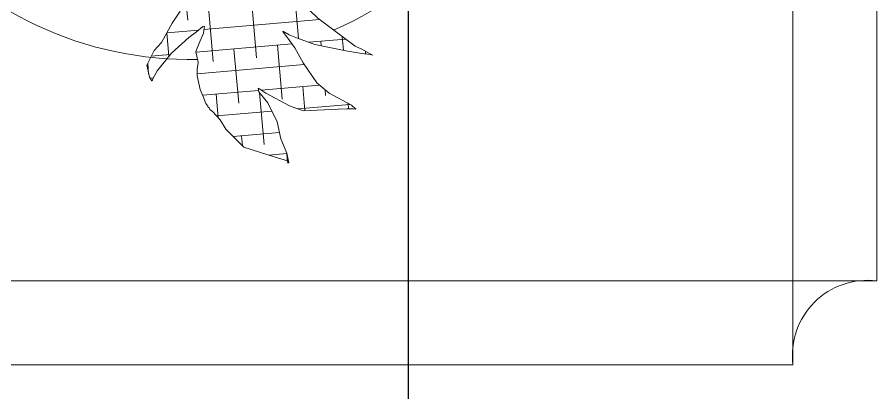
# Model space of a CAD drawing. Header units: millimetres. Extents: x 235.7 to 251.5, y 148.6 to 159.
# Drawn here: x 249.6566 to 250.0412, y 155.4138 to 155.5818 of the extents above; entities that cross this region are included whole.
import ezdxf

# ---------------------------------------------------------------- set-up
doc = ezdxf.new("R2010")
doc.units = ezdxf.units.MM
doc.linetypes.add('DASHDOT', pattern=[1, 0.5, -0.25, 0, -0.25])
doc.layers.add('A-FURN', color=9, linetype='Continuous', lineweight=18)

msp = doc.modelspace()

# ---------------------------------------------------------------- linework, layer by layer
at = {"layer": 'A-FURN', "color": 1, "linetype": 'DASHDOT', "lineweight": 30}
msp.add_line((249.8316324047467, 151.8725683715978), (249.8316324047467, 159.0403760030065), dxfattribs=at)
at = {"layer": 'A-FURN'}
for p, q in [((250.0037248424262, 155.4263692791944), (250.0037248424262, 156.0263692791711)), ((250.0412248423447, 155.4638692791711), (250.0412248424611, 155.9888692791944)), ((249.4412248424262, 155.4638692791711), (250.0412248424029, 155.4638692791711)), ((249.4787248424029, 155.4263692791362), (250.0037248424844, 155.4263692791944))]:
    msp.add_line(p, q, dxfattribs=at)
at = {"layer": 'A-FURN', "color": 252}
for p, q in [((249.7810399220819, 155.5896544097814), (249.7825578872366, 155.5723039886702)), ((249.7837633737999, 155.5884860344814), (249.7912110144268, 155.581445936078)), ((249.7322594658902, 155.5878740546785), (249.7329003147958, 155.5805491181694)), ((249.7421883288564, 155.5862553358141), (249.7443127500859, 155.5619730900482)), ((249.7616141254691, 155.5879548727979), (249.7637385466986, 155.5636726270318)), ((249.7260378532185, 155.5791753068009), (249.7296038176459, 155.584547094619)), ((249.7920170671387, 155.5808275421155), (249.7401586444863, 155.5762905180251)), ((249.7912110144268, 155.581445936078), (249.8023972224662, 155.5728640115821)), ((249.721162844999, 155.5705116215877), (249.7260378532185, 155.5791753068009)), ((249.7397420667272, 155.5776289974078), (249.7368708749015, 155.57525504439)), ((249.7403896984337, 155.577772452929), (249.7397420667272, 155.5776289974078)), ((249.7401090333071, 155.5759723216084), (249.7403896984337, 155.577772452929)), ((249.7378823741809, 155.5760913701782), (249.7235993966756, 155.5748417715651)), ((249.7236106498452, 155.5748617702841), (249.7245196024649, 155.5644723943003)), ((249.7368708749015, 155.57525504439), (249.7333520514667, 155.572737635967)), ((249.7379717745345, 155.5702850169826), (249.739944163658, 155.5746718295326)), ((249.739944163658, 155.5746718295326), (249.7401090333071, 155.5759723216084)), ((249.7755206315224, 155.5756004465775), (249.7756207132386, 155.5751486259078)), ((249.7783623292563, 155.574017953386), (249.7755206315224, 155.5756004465775)), ((249.7756207132386, 155.5751486259078), (249.7772005083677, 155.5731286149482)), ((249.7772005083677, 155.5731286149482), (249.7808094998565, 155.5680821634135)), ((249.7821008965622, 155.5724761272843), (249.7783623292563, 155.574017953386)), ((249.8020607974828, 155.5731221127899), (249.8025901399241, 155.567071700999)), ((249.7178775457168, 155.566939964877), (249.721162844999, 155.5705116215877)), ((249.7333520514667, 155.572737635967), (249.725601984851, 155.5658070508451)), ((249.7365469354596, 155.5664934805747), (249.7379717745345, 155.5702850169826)), ((249.7794784891159, 155.5699433152657), (249.736613469438, 155.566193111982)), ((249.7730265607591, 155.5693788446769), (249.7751509819886, 155.5450965989109)), ((249.7897605478215, 155.5695909004583), (249.7821008965622, 155.5724761272843)), ((249.8035026745308, 155.57204515914), (249.787063290948, 155.5706068994411)), ((249.8037316461846, 155.566839736042), (249.7897605478215, 155.5695909004583)), ((249.7924523573718, 155.5710783816603), (249.7926319642077, 155.5690254661324)), ((249.8023972224662, 155.5728640115821), (249.8078156666174, 155.568850353851)), ((249.7145784659977, 155.5603633218619), (249.7178775457168, 155.566939964877)), ((249.725601984851, 155.5658070508451), (249.7191981891144, 155.5579107029355)), ((249.7376478351319, 155.5615234533319), (249.7365469354596, 155.5664934805747)), ((249.7536007641464, 155.5676793076934), (249.7557251853758, 155.5433970619274)), ((249.7808094998565, 155.5680821634135), (249.7845362200204, 155.5614818243462)), ((249.8108084537767, 155.5655633664499), (249.8037316461846, 155.566839736042)), ((249.8078156666174, 155.568850353851), (249.8110891189127, 155.5673634976637)), ((249.8145293741424, 155.5651236069976), (249.8108084537767, 155.5655633664499)), ((249.8110891189127, 155.5673634976637), (249.8149611284907, 155.5652192439831)), ((249.8124161486989, 155.5666286109218), (249.8125271163233, 155.5653602451718)), ((249.725098033381, 155.5651856418716), (249.7166256846968, 155.5644444074082)), ((249.7372023002983, 155.5584228299842), (249.7376478351319, 155.5615234533319)), ((249.8157088420199, 155.5649108788439), (249.8145293741424, 155.5651236069976)), ((249.8149611284907, 155.5652192439831), (249.8157088420199, 155.5649108788439)), ((249.7157794474536, 155.5549414737941), (249.7145784659977, 155.5603633218619)), ((249.7150156146396, 155.5612347680849), (249.7154270013017, 155.5565325970203)), ((249.7191981891144, 155.5579107029355), (249.7171257183234, 155.553975711113)), ((249.7371551593636, 155.5555684505405), (249.7372023002983, 155.5584228299842)), ((249.7850956208481, 155.5606475071978), (249.7371697934074, 155.5564545406066)), ((249.7845362200204, 155.5614818243462), (249.7906238094472, 155.552402502329)), ((249.71679404574, 155.553428253516), (249.7157794474536, 155.5549414737941)), ((249.7175261143315, 155.5547359413775), (249.7160064014817, 155.5546029837314)), ((249.7171257183234, 155.553975711113), (249.7172258000882, 155.5535238905014)), ((249.73848958314, 155.5495441749518), (249.7371551593636, 155.5555684505405)), ((249.7172258000882, 155.5535238905014), (249.71679404574, 155.553428253516)), ((249.7644163637302, 155.5500732729802), (249.7647833303007, 155.5484165972874)), ((249.7651974378246, 155.5496143008252), (249.7644163637302, 155.5500732729802)), ((249.7917757809101, 155.5514447020577), (249.7658510220319, 155.5491765795512)), ((249.784438996049, 155.5508028165558), (249.7853815661326, 155.5400291912021)), ((249.7906238094472, 155.552402502329), (249.7961756960835, 155.5477864170377)), ((249.7398711480157, 155.5463742787677), (249.73848958314, 155.5495441749518)), ((249.7646384865445, 155.549070496442), (249.7396489080306, 155.5468841916157)), ((249.7410368355235, 155.5431565641544), (249.7398711480157, 155.5463742787677)), ((249.7455874028235, 155.5474037425886), (249.7465053476317, 155.5369115854204)), ((249.7647833303007, 155.5484165972874), (249.768824076263, 155.5434657825342)), ((249.7651080881597, 155.5480186965003), (249.7671376206657, 155.5248210338064)), ((249.7678566190086, 155.5478333823721), (249.7651974378246, 155.5496143008252)), ((249.7784089755557, 155.5421129887473), (249.7678566190086, 155.5478333823721)), ((249.79435791097, 155.5492978043687), (249.7945767786015, 155.5467961358942)), ((249.7961756960835, 155.5477864170377), (249.8061962165084, 155.5424222071458)), ((249.7419513519872, 155.5420951645365), (249.7410368355235, 155.5431565641544)), ((249.768824076263, 155.5434657825342), (249.7729511236599, 155.5350581608743)), ((249.8053984206833, 155.5428492851891), (249.7821623587325, 155.5408163931834)), ((249.8046754674501, 155.5432362983103), (249.804884471088, 155.5408473757969)), ((249.8061962165084, 155.5424222071458), (249.8081744053812, 155.5406484400228)), ((249.742051433752, 155.5416433439248), (249.7419513519872, 155.5420951645365)), ((249.7426166305948, 155.5411365532434), (249.742051433752, 155.5416433439248)), ((249.7427500729734, 155.5405341256739), (249.7426166305948, 155.5411365532434)), ((249.7427500729734, 155.5405341256739), (249.7426166305948, 155.5411365532434)), ((249.7426166305948, 155.5411365532434), (249.7427500729734, 155.5405341256739)), ((249.7440629832874, 155.539718969902), (249.7427500729734, 155.5405341256739)), ((249.7474050899798, 155.5358773733416), (249.7440629832874, 155.539718969902)), ((249.7706202629784, 155.5398065906516), (249.74587053747, 155.5376412702443)), ((249.7845398394043, 155.5399950992342), (249.7784089755557, 155.5421129887473)), ((249.8002517358683, 155.5406314690339), (249.7845398394043, 155.5399950992342)), ((249.8040550911165, 155.540841955571), (249.8002517358683, 155.5406314690339)), ((249.8069949373878, 155.5408611682739), (249.8040550911165, 155.540841955571)), ((249.8081744053812, 155.5406484400228), (249.8069949373878, 155.5408611682739)), ((249.7499170484642, 155.5316938960565), (249.7474050899798, 155.5358773733416)), ((249.7729511236599, 155.5350581608743), (249.7746525140161, 155.5273772094864)), ((249.7580299676984, 155.52369518636), (249.7499170484642, 155.5316938960565)), ((249.7740017291482, 155.5303151871915), (249.7531644949924, 155.5284921654237)), ((249.7569998381135, 155.5288277144678), (249.7573940212808, 155.5243221802486)), ((249.7746525140161, 155.5273772094864), (249.777199766497, 155.5209895988048)), ((249.7687629076562, 155.5202267447253), (249.7580299676984, 155.52369518636)), ((249.7731157460736, 155.5189789808893), (249.7687629076562, 155.5202267447253)), ((249.7772392847259, 155.5208111931861), (249.7691829023409, 155.5201063510584)), ((249.777199766497, 155.5209895988048), (249.7781672237515, 155.516621998967)), ((249.7772994385747, 155.5205396277619), (249.7775951204166, 155.5171599688438)), ((249.7775019450953, 155.5175806102021), (249.7731157460736, 155.5189789808893)), ((249.7777354692388, 155.5165263620208), (249.7775019450953, 155.5175806102021)), ((249.7781672237515, 155.516621998967), (249.7777354692388, 155.5165263620208))]:
    msp.add_line(p, q, dxfattribs=at)
for start, end in [(166.1893181499321, 271.1448240679904), (293.2959261679498, 320.1266340880071)]:
    msp.add_arc((249.7341000274465, 155.7249141683332), 0.1620203883498069, start, end, dxfattribs=at)
at = {"layer": 'A-FURN'}
msp.add_arc((250.0370500115452, 155.4305441099939), 0.0335856533212851, 82.85943589865138, 187.1405640151607, dxfattribs=at)

doc.saveas('drawing.dxf')
